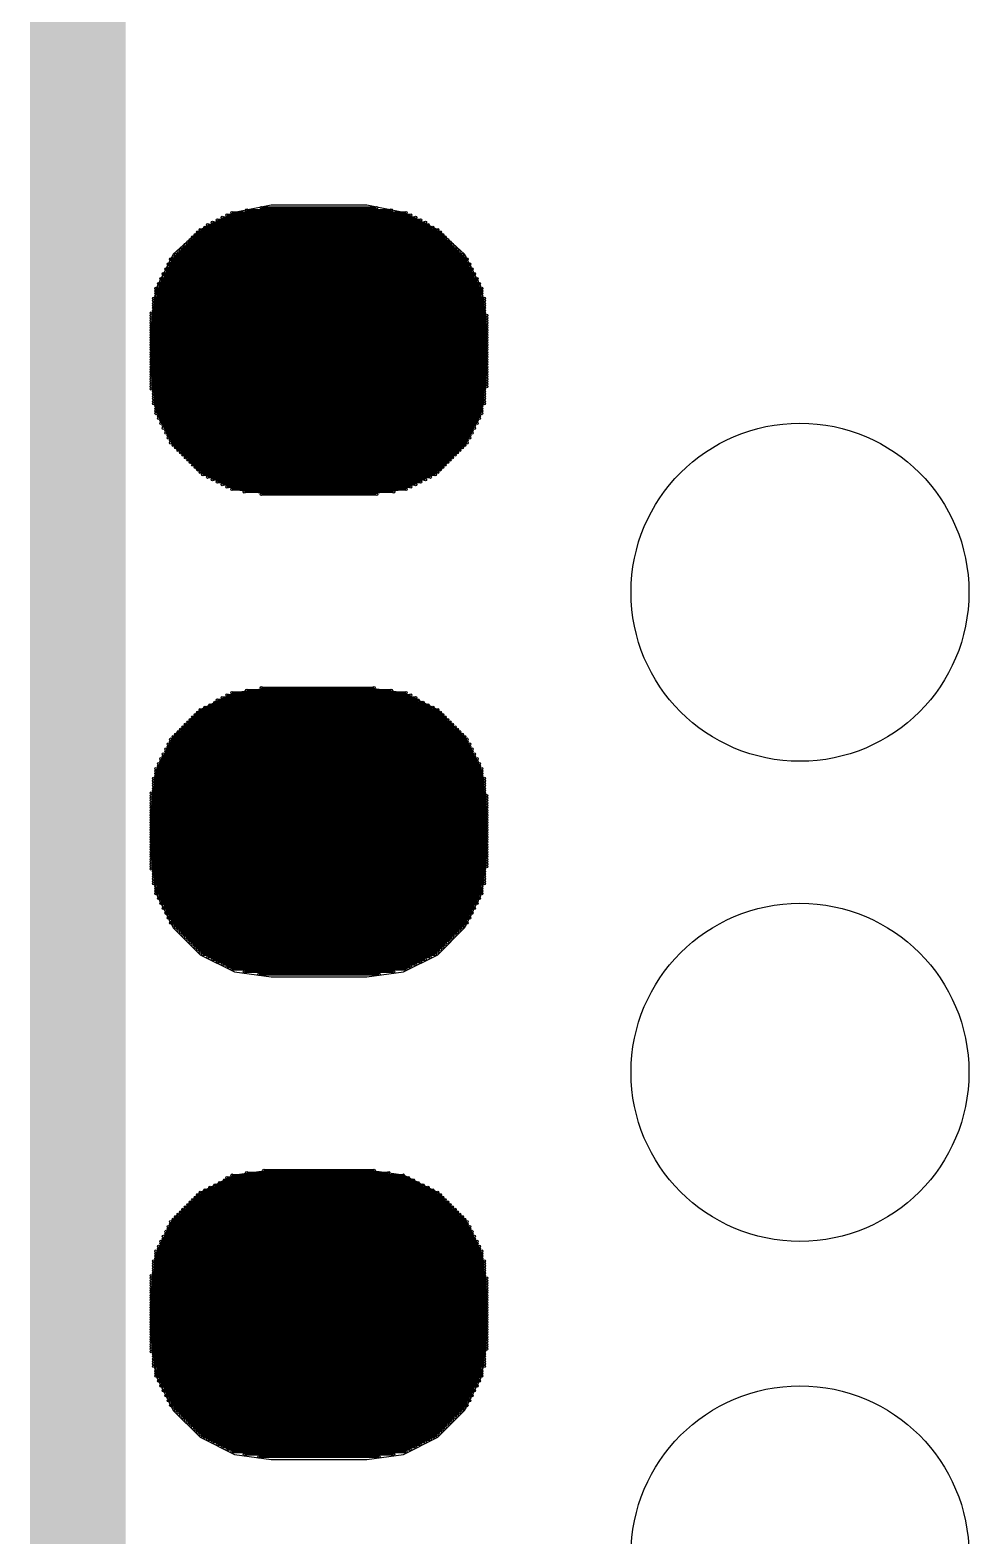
# Model space of a CAD drawing. Extents: x 0 to 126, y 0 to 22.
# Drawn here: x 10.547 to 11.521, y 10.558 to 12.12 of the extents above; entities that cross this region are included whole.
import ezdxf

# ---------------------------------------------------------------- set-up
doc = ezdxf.new("R2010")
doc.units = 0
doc.layers.get('0').update_dxf_attribs({"linetype": 'CONTINUOUS'})
doc.layers.add('SEEEDSTUDIOXIAONRF52840V1_1_GTO', color=10, linetype='CONTINUOUS')
doc.layers.add('SEEEDSTUDIOXIAONRF52840V1_1_GTS', color=9, linetype='CONTINUOUS')

# ---------------------------------------------------------------- blocks, each defined once
blk = doc.blocks.new('ROUND_54')
blk.add_circle((0, 0), 0.1753)
blk = doc.blocks.new('ROUND_2')
blk.add_circle((0, 0), 0)
blk = doc.blocks.new('ROUND_1')
blk.add_circle((0, 0), 0.00127)

msp = doc.modelspace()

# ---------------------------------------------------------------- linework, layer by layer
at = {"layer": 'SEEEDSTUDIOXIAONRF52840V1_1_GTO', "const_width": 0.09906}
msp.add_lwpolyline([(10.59688, 6.03758), (10.59688, 13.03782)], dxfattribs=at)
at = {"layer": 'SEEEDSTUDIOXIAONRF52840V1_1_GTS'}
for points in [[(10.75944, 11.93038), (10.72388, 11.9126)], [(10.79754, 11.938), (10.75944, 11.93038)], [(10.8966, 11.938), (10.79754, 11.938)], [(10.9347, 11.93038), (10.8966, 11.938)], [(10.97026, 11.9126), (10.9347, 11.93038)], [(10.72388, 11.9126), (10.69594, 11.8872)], [(10.9982, 11.8872), (10.97026, 11.9126)], [(10.69594, 11.8872), (10.67816, 11.85164)], [(11.01598, 11.85164), (10.9982, 11.8872)], [(10.67816, 11.85164), (10.67308, 11.81354)], [(11.02106, 11.81354), (11.01598, 11.85164)], [(10.67308, 11.81354), (10.67308, 11.76274)], [(11.02106, 11.76274), (11.02106, 11.81354)], [(10.67308, 11.76274), (10.67816, 11.72464)], [(11.01598, 11.72464), (11.02106, 11.76274)], [(10.67816, 11.72464), (10.69594, 11.68908)], [(10.9982, 11.68908), (11.01598, 11.72464)], [(10.69594, 11.68908), (10.72388, 11.66114)], [(10.97026, 11.66114), (10.9982, 11.68908)], [(10.72388, 11.66114), (10.75944, 11.64336)], [(10.9347, 11.64336), (10.97026, 11.66114)], [(10.75944, 11.64336), (10.79754, 11.63828)], [(10.79754, 11.63828), (10.8966, 11.63828)], [(10.8966, 11.63828), (10.9347, 11.64336)], [(10.75944, 11.43254), (10.72388, 11.41476)], [(10.79754, 11.43762), (10.75944, 11.43254)], [(10.8966, 11.43762), (10.79754, 11.43762)], [(10.9347, 11.43254), (10.8966, 11.43762)], [(10.97026, 11.41476), (10.9347, 11.43254)], [(10.72388, 11.41476), (10.69594, 11.38682)], [(10.9982, 11.38682), (10.97026, 11.41476)], [(10.69594, 11.38682), (10.67816, 11.35126)], [(11.01598, 11.35126), (10.9982, 11.38682)], [(10.67816, 11.35126), (10.67308, 11.31316)], [(11.02106, 11.31316), (11.01598, 11.35126)], [(10.67308, 11.31316), (10.67308, 11.26236)], [(11.02106, 11.26236), (11.02106, 11.31316)], [(10.67308, 11.26236), (10.67816, 11.22426)], [(11.01598, 11.22426), (11.02106, 11.26236)], [(10.67816, 11.22426), (10.69594, 11.1887)], [(10.9982, 11.1887), (11.01598, 11.22426)], [(10.69594, 11.1887), (10.72388, 11.16076)], [(10.97026, 11.16076), (10.9982, 11.1887)], [(10.72388, 11.16076), (10.75944, 11.14298)], [(10.9347, 11.14298), (10.97026, 11.16076)], [(10.75944, 11.14298), (10.79754, 11.1379)], [(10.79754, 11.1379), (10.8966, 11.1379)], [(10.8966, 11.1379), (10.9347, 11.14298)], [(10.75944, 10.93216), (10.72388, 10.91438)], [(10.79754, 10.93724), (10.75944, 10.93216)], [(10.8966, 10.93724), (10.79754, 10.93724)], [(10.9347, 10.93216), (10.8966, 10.93724)], [(10.97026, 10.91438), (10.9347, 10.93216)], [(10.72388, 10.91438), (10.69594, 10.88644)], [(10.9982, 10.88644), (10.97026, 10.91438)], [(10.69594, 10.88644), (10.67816, 10.85088)], [(11.01598, 10.85088), (10.9982, 10.88644)], [(10.67816, 10.85088), (10.67308, 10.81278)], [(11.02106, 10.81278), (11.01598, 10.85088)], [(10.67308, 10.81278), (10.67308, 10.76198)], [(11.02106, 10.76198), (11.02106, 10.81278)], [(10.67308, 10.76198), (10.67816, 10.72388)], [(11.01598, 10.72388), (11.02106, 10.76198)], [(10.67816, 10.72388), (10.69594, 10.68832)], [(10.9982, 10.68832), (11.01598, 10.72388)], [(10.69594, 10.68832), (10.72388, 10.66038)], [(10.97026, 10.66038), (10.9982, 10.68832)], [(10.72388, 10.66038), (10.75944, 10.6426)], [(10.9347, 10.6426), (10.97026, 10.66038)], [(10.75944, 10.6426), (10.79754, 10.63752)], [(10.79754, 10.63752), (10.8966, 10.63752)], [(10.8966, 10.63752), (10.9347, 10.6426)]]:
    msp.add_lwpolyline(points, dxfattribs=at)
at = {"layer": 'SEEEDSTUDIOXIAONRF52840V1_1_GTS', "const_width": 0.00254}
for points in [[(10.7569, 11.93038), (10.93724, 11.93038)], [(10.922, 11.93292), (10.77214, 11.93292)], [(10.78738, 11.93546), (10.90676, 11.93546)], [(10.72896, 11.91514), (10.96518, 11.91514)], [(10.9601, 11.91768), (10.7315, 11.91768)], [(10.73658, 11.92022), (10.95756, 11.92022)], [(10.95248, 11.92276), (10.74166, 11.92276)], [(10.74674, 11.9253), (10.9474, 11.9253)], [(10.94232, 11.92784), (10.75182, 11.92784)], [(10.9855, 11.89736), (10.70864, 11.89736)], [(10.71118, 11.8999), (10.98296, 11.8999)], [(10.98042, 11.90244), (10.71372, 11.90244)], [(10.71626, 11.90498), (10.97788, 11.90498)], [(10.97534, 11.90752), (10.7188, 11.90752)], [(10.72134, 11.91006), (10.9728, 11.91006)], [(10.97026, 11.9126), (10.72388, 11.9126)], [(11.00074, 11.88212), (10.6934, 11.88212)], [(10.69594, 11.88466), (10.9982, 11.88466)], [(10.99566, 11.8872), (10.69848, 11.8872)], [(10.70102, 11.88974), (10.99312, 11.88974)], [(10.99058, 11.89228), (10.70356, 11.89228)], [(10.7061, 11.89482), (10.98804, 11.89482)], [(11.00836, 11.86688), (10.68578, 11.86688)], [(11.00582, 11.87196), (10.68832, 11.87196)], [(10.68832, 11.86942), (11.00582, 11.86942)], [(11.00328, 11.87704), (10.69086, 11.87704)], [(10.69086, 11.8745), (11.00328, 11.8745)], [(10.6934, 11.87958), (11.00074, 11.87958)], [(11.01598, 11.85164), (10.67816, 11.85164)], [(11.01344, 11.85672), (10.6807, 11.85672)], [(10.6807, 11.85418), (11.01344, 11.85418)], [(11.0109, 11.8618), (10.68324, 11.8618)], [(10.68324, 11.85926), (11.0109, 11.85926)], [(10.68578, 11.86434), (11.00836, 11.86434)], [(11.01852, 11.84148), (10.67562, 11.84148)], [(10.67562, 11.83894), (11.01852, 11.83894)], [(11.01852, 11.8364), (10.67562, 11.8364)], [(10.67816, 11.8491), (11.01598, 11.8491)], [(11.01598, 11.84656), (10.67816, 11.84656)], [(10.67816, 11.84402), (11.01598, 11.84402)], [(11.01852, 11.82624), (10.67308, 11.82624)], [(10.67308, 11.8237), (11.02106, 11.8237)], [(11.02106, 11.82116), (10.67308, 11.82116)], [(10.67562, 11.83386), (11.01852, 11.83386)], [(11.01852, 11.83132), (10.67562, 11.83132)], [(10.67562, 11.82878), (11.01852, 11.82878)], [(10.67308, 11.81862), (11.02106, 11.81862)], [(11.02106, 11.81608), (10.67308, 11.81608)], [(10.67308, 11.81354), (11.02106, 11.81354)], [(11.02106, 11.811), (10.67308, 11.811)], [(10.67308, 11.80846), (11.02106, 11.80846)], [(11.02106, 11.80592), (10.67308, 11.80592)], [(10.67308, 11.80338), (11.02106, 11.80338)], [(11.02106, 11.80084), (10.67308, 11.80084)], [(10.67308, 11.7983), (11.02106, 11.7983)], [(11.02106, 11.79576), (10.67308, 11.79576)], [(10.67308, 11.79322), (11.02106, 11.79322)], [(11.02106, 11.79068), (10.67308, 11.79068)], [(10.67308, 11.78814), (11.02106, 11.78814)], [(11.02106, 11.7856), (10.67308, 11.7856)], [(10.67308, 11.78306), (11.02106, 11.78306)], [(11.02106, 11.78052), (10.67308, 11.78052)], [(10.67308, 11.77798), (11.02106, 11.77798)], [(11.02106, 11.77544), (10.67308, 11.77544)], [(10.67308, 11.7729), (11.02106, 11.7729)], [(11.02106, 11.77036), (10.67308, 11.77036)], [(10.67308, 11.76782), (11.02106, 11.76782)], [(11.02106, 11.76528), (10.67308, 11.76528)], [(10.67308, 11.76274), (11.02106, 11.76274)], [(11.02106, 11.7602), (10.67308, 11.7602)], [(10.67308, 11.75766), (11.02106, 11.75766)], [(11.02106, 11.75512), (10.67308, 11.75512)], [(10.67308, 11.75258), (11.02106, 11.75258)], [(11.02106, 11.75004), (10.67308, 11.75004)], [(10.67308, 11.7475), (11.01852, 11.7475)], [(11.01852, 11.74496), (10.67562, 11.74496)], [(10.67562, 11.74242), (11.01852, 11.74242)], [(11.01852, 11.73988), (10.67562, 11.73988)], [(10.67562, 11.73734), (11.01852, 11.73734)], [(11.01852, 11.7348), (10.67562, 11.7348)], [(10.67562, 11.73226), (11.01852, 11.73226)], [(11.01598, 11.72972), (10.67816, 11.72972)], [(10.67816, 11.72718), (11.01598, 11.72718)], [(11.01598, 11.72464), (10.67816, 11.72464)], [(10.67816, 11.7221), (11.01598, 11.7221)], [(11.01344, 11.71956), (10.6807, 11.71956)], [(10.6807, 11.71702), (11.01344, 11.71702)], [(11.0109, 11.71448), (10.68324, 11.71448)], [(10.68324, 11.71194), (11.0109, 11.71194)], [(11.00836, 11.7094), (10.68578, 11.7094)], [(10.68578, 11.70686), (11.00836, 11.70686)], [(11.00582, 11.70432), (10.68832, 11.70432)], [(10.68832, 11.70178), (11.00582, 11.70178)], [(11.00328, 11.69924), (10.69086, 11.69924)], [(10.69086, 11.6967), (11.00328, 11.6967)], [(11.00074, 11.69416), (10.6934, 11.69416)], [(10.6934, 11.69162), (11.00074, 11.69162)], [(10.9982, 11.68908), (10.69594, 11.68908)], [(10.69848, 11.68654), (10.99566, 11.68654)], [(10.99312, 11.684), (10.70102, 11.684)], [(10.70356, 11.68146), (10.99058, 11.68146)], [(10.98804, 11.67892), (10.7061, 11.67892)], [(10.70864, 11.67638), (10.9855, 11.67638)], [(10.98296, 11.67384), (10.71118, 11.67384)], [(10.71372, 11.6713), (10.98042, 11.6713)], [(10.97788, 11.66876), (10.71626, 11.66876)], [(10.7188, 11.66622), (10.97534, 11.66622)], [(10.9728, 11.66368), (10.72134, 11.66368)], [(10.72388, 11.66114), (10.97026, 11.66114)], [(10.96772, 11.6586), (10.72642, 11.6586)], [(10.7315, 11.65606), (10.96264, 11.65606)], [(10.95756, 11.65352), (10.73658, 11.65352)], [(10.74166, 11.65098), (10.95248, 11.65098)], [(10.9474, 11.64844), (10.74674, 11.64844)], [(10.75182, 11.6459), (10.94232, 11.6459)], [(10.93724, 11.64336), (10.7569, 11.64336)], [(10.7696, 11.64082), (10.92454, 11.64082)], [(10.90676, 11.63828), (10.78738, 11.63828)], [(10.94232, 11.43), (10.75182, 11.43)], [(10.7569, 11.43254), (10.93724, 11.43254)], [(10.922, 11.43508), (10.77214, 11.43508)], [(10.78738, 11.43762), (10.90422, 11.43762)], [(10.97026, 11.41476), (10.72388, 11.41476)], [(10.72896, 11.4173), (10.96518, 11.4173)], [(10.9601, 11.41984), (10.73404, 11.41984)], [(10.73912, 11.42238), (10.95502, 11.42238)], [(10.94994, 11.42492), (10.74166, 11.42492)], [(10.74674, 11.42746), (10.9474, 11.42746)], [(10.9855, 11.39952), (10.70864, 11.39952)], [(10.71118, 11.40206), (10.98296, 11.40206)], [(10.98042, 11.4046), (10.71372, 11.4046)], [(10.71626, 11.40714), (10.97788, 11.40714)], [(10.97534, 11.40968), (10.7188, 11.40968)], [(10.72134, 11.41222), (10.9728, 11.41222)], [(11.00074, 11.38428), (10.6934, 11.38428)], [(10.69594, 11.38682), (10.9982, 11.38682)], [(10.99566, 11.38936), (10.69848, 11.38936)], [(10.70102, 11.3919), (10.99312, 11.3919)], [(10.99058, 11.39444), (10.70356, 11.39444)], [(10.7061, 11.39698), (10.98804, 11.39698)], [(11.00836, 11.36904), (10.68578, 11.36904)], [(10.68578, 11.3665), (11.00836, 11.3665)], [(11.00582, 11.37412), (10.68832, 11.37412)], [(10.68832, 11.37158), (11.00582, 11.37158)], [(11.00328, 11.3792), (10.69086, 11.3792)], [(10.69086, 11.37666), (11.00328, 11.37666)], [(10.6934, 11.38174), (11.00074, 11.38174)], [(11.01598, 11.3538), (10.67816, 11.3538)], [(10.67816, 11.35126), (11.01598, 11.35126)], [(11.01344, 11.35888), (10.6807, 11.35888)], [(10.6807, 11.35634), (11.01344, 11.35634)], [(11.0109, 11.36396), (10.68324, 11.36396)], [(10.68324, 11.36142), (11.0109, 11.36142)], [(11.01852, 11.34364), (10.67562, 11.34364)], [(10.67562, 11.3411), (11.01852, 11.3411)], [(11.01852, 11.33856), (10.67562, 11.33856)], [(10.67562, 11.33602), (11.01852, 11.33602)], [(11.01598, 11.34872), (10.67816, 11.34872)], [(10.67816, 11.34618), (11.01598, 11.34618)], [(11.01852, 11.3284), (10.67308, 11.3284)], [(10.67308, 11.32586), (11.02106, 11.32586)], [(11.02106, 11.32332), (10.67308, 11.32332)], [(10.67308, 11.32078), (11.02106, 11.32078)], [(11.01852, 11.33348), (10.67562, 11.33348)], [(10.67562, 11.33094), (11.01852, 11.33094)], [(11.02106, 11.31824), (10.67308, 11.31824)], [(10.67308, 11.3157), (11.02106, 11.3157)], [(11.02106, 11.31316), (10.67308, 11.31316)], [(10.67308, 11.31062), (11.02106, 11.31062)], [(11.02106, 11.30808), (10.67308, 11.30808)], [(10.67308, 11.30554), (11.02106, 11.30554)], [(11.02106, 11.303), (10.67308, 11.303)], [(10.67308, 11.30046), (11.02106, 11.30046)], [(11.02106, 11.29792), (10.67308, 11.29792)], [(10.67308, 11.29538), (11.02106, 11.29538)], [(11.02106, 11.29284), (10.67308, 11.29284)], [(10.67308, 11.2903), (11.02106, 11.2903)], [(11.02106, 11.28776), (10.67308, 11.28776)], [(10.67308, 11.28522), (11.02106, 11.28522)], [(11.02106, 11.28268), (10.67308, 11.28268)], [(10.67308, 11.28014), (11.02106, 11.28014)], [(11.02106, 11.2776), (10.67308, 11.2776)], [(10.67308, 11.27506), (11.02106, 11.27506)], [(11.02106, 11.27252), (10.67308, 11.27252)], [(10.67308, 11.26998), (11.02106, 11.26998)], [(11.02106, 11.26744), (10.67308, 11.26744)], [(10.67308, 11.2649), (11.02106, 11.2649)], [(11.02106, 11.26236), (10.67308, 11.26236)], [(10.67308, 11.25982), (11.02106, 11.25982)], [(11.02106, 11.25728), (10.67308, 11.25728)], [(10.67308, 11.25474), (11.02106, 11.25474)], [(11.02106, 11.2522), (10.67308, 11.2522)], [(10.67308, 11.24966), (11.01852, 11.24966)], [(11.01852, 11.24712), (10.67562, 11.24712)], [(10.67562, 11.24458), (11.01852, 11.24458)], [(11.01852, 11.24204), (10.67562, 11.24204)], [(10.67562, 11.2395), (11.01852, 11.2395)], [(11.01852, 11.23696), (10.67562, 11.23696)], [(10.67562, 11.23442), (11.01852, 11.23442)], [(11.01598, 11.23188), (10.67816, 11.23188)], [(10.67816, 11.22934), (11.01598, 11.22934)], [(11.01598, 11.2268), (10.67816, 11.2268)], [(10.67816, 11.22426), (11.01598, 11.22426)], [(11.01344, 11.22172), (10.6807, 11.22172)], [(10.6807, 11.21918), (11.01344, 11.21918)], [(11.0109, 11.21664), (10.68324, 11.21664)], [(10.68324, 11.2141), (11.0109, 11.2141)], [(11.00836, 11.21156), (10.68578, 11.21156)], [(10.68578, 11.20902), (11.00836, 11.20902)], [(11.00582, 11.20648), (10.68832, 11.20648)], [(10.68832, 11.20394), (11.00582, 11.20394)], [(11.00328, 11.2014), (10.69086, 11.2014)], [(10.69086, 11.19886), (11.00328, 11.19886)], [(11.00074, 11.19632), (10.6934, 11.19632)], [(10.6934, 11.19378), (11.00074, 11.19378)], [(10.9982, 11.19124), (10.69594, 11.19124)], [(10.69848, 11.1887), (10.99566, 11.1887)], [(10.99312, 11.18616), (10.70102, 11.18616)], [(10.70356, 11.18362), (10.99058, 11.18362)], [(10.98804, 11.18108), (10.7061, 11.18108)], [(10.70864, 11.17854), (10.9855, 11.17854)], [(10.98296, 11.176), (10.71118, 11.176)], [(10.71372, 11.17346), (10.98042, 11.17346)], [(10.97788, 11.17092), (10.71626, 11.17092)], [(10.7188, 11.16838), (10.97534, 11.16838)], [(10.9728, 11.16584), (10.72134, 11.16584)], [(10.72388, 11.1633), (10.97026, 11.1633)], [(10.96772, 11.16076), (10.72642, 11.16076)], [(10.7315, 11.15822), (10.96264, 11.15822)], [(10.95756, 11.15568), (10.73658, 11.15568)], [(10.74166, 11.15314), (10.95248, 11.15314)], [(10.9474, 11.1506), (10.74674, 11.1506)], [(10.75182, 11.14806), (10.94232, 11.14806)], [(10.93724, 11.14552), (10.7569, 11.14552)], [(10.7696, 11.14298), (10.92454, 11.14298)], [(10.9093, 11.14044), (10.78484, 11.14044)], [(10.93978, 10.92962), (10.75182, 10.92962)], [(10.7569, 10.93216), (10.9347, 10.93216)], [(10.91946, 10.9347), (10.77214, 10.9347)], [(10.78992, 10.93724), (10.90422, 10.93724)], [(10.97026, 10.91438), (10.72388, 10.91438)], [(10.72896, 10.91692), (10.96518, 10.91692)], [(10.9601, 10.91946), (10.73404, 10.91946)], [(10.73912, 10.922), (10.95502, 10.922)], [(10.94994, 10.92454), (10.7442, 10.92454)], [(10.74928, 10.92708), (10.94486, 10.92708)], [(10.9855, 10.89914), (10.70864, 10.89914)], [(10.71118, 10.90168), (10.98296, 10.90168)], [(10.98042, 10.90422), (10.71372, 10.90422)], [(10.71626, 10.90676), (10.97788, 10.90676)], [(10.97534, 10.9093), (10.7188, 10.9093)], [(10.72134, 10.91184), (10.9728, 10.91184)], [(11.00074, 10.8839), (10.6934, 10.8839)], [(10.69594, 10.88644), (10.9982, 10.88644)], [(10.99566, 10.88898), (10.69848, 10.88898)], [(10.70102, 10.89152), (10.99312, 10.89152)], [(10.99058, 10.89406), (10.70356, 10.89406)], [(10.7061, 10.8966), (10.98804, 10.8966)], [(11.00836, 10.86866), (10.68578, 10.86866)], [(11.00582, 10.87374), (10.68832, 10.87374)], [(10.68832, 10.8712), (11.00582, 10.8712)], [(11.00328, 10.87882), (10.69086, 10.87882)], [(10.69086, 10.87628), (11.00328, 10.87628)], [(10.6934, 10.88136), (11.00074, 10.88136)], [(11.01598, 10.85342), (10.67816, 10.85342)], [(11.01344, 10.8585), (10.6807, 10.8585)], [(10.6807, 10.85596), (11.01344, 10.85596)], [(11.0109, 10.86358), (10.68324, 10.86358)], [(10.68324, 10.86104), (11.0109, 10.86104)], [(10.68578, 10.86612), (11.00836, 10.86612)], [(11.01852, 10.84326), (10.67562, 10.84326)], [(10.67562, 10.84072), (11.01852, 10.84072)], [(11.01852, 10.83818), (10.67562, 10.83818)], [(10.67562, 10.83564), (11.01852, 10.83564)], [(10.67816, 10.85088), (11.01598, 10.85088)], [(11.01598, 10.84834), (10.67816, 10.84834)], [(10.67816, 10.8458), (11.01598, 10.8458)], [(11.01852, 10.82802), (10.67308, 10.82802)], [(10.67308, 10.82548), (11.02106, 10.82548)], [(11.02106, 10.82294), (10.67308, 10.82294)], [(10.67308, 10.8204), (11.02106, 10.8204)], [(11.01852, 10.8331), (10.67562, 10.8331)], [(10.67562, 10.83056), (11.01852, 10.83056)], [(11.02106, 10.81786), (10.67308, 10.81786)], [(10.67308, 10.81532), (11.02106, 10.81532)], [(11.02106, 10.81278), (10.67308, 10.81278)], [(10.67308, 10.81024), (11.02106, 10.81024)], [(11.02106, 10.8077), (10.67308, 10.8077)], [(10.67308, 10.80516), (11.02106, 10.80516)], [(11.02106, 10.80262), (10.67308, 10.80262)], [(10.67308, 10.80008), (11.02106, 10.80008)], [(11.02106, 10.79754), (10.67308, 10.79754)], [(10.67308, 10.795), (11.02106, 10.795)], [(11.02106, 10.79246), (10.67308, 10.79246)], [(10.67308, 10.78992), (11.02106, 10.78992)], [(11.02106, 10.78738), (10.67308, 10.78738)], [(10.67308, 10.78484), (11.02106, 10.78484)], [(11.02106, 10.7823), (10.67308, 10.7823)], [(10.67308, 10.77976), (11.02106, 10.77976)], [(11.02106, 10.77722), (10.67308, 10.77722)], [(10.67308, 10.77468), (11.02106, 10.77468)], [(11.02106, 10.77214), (10.67308, 10.77214)], [(10.67308, 10.7696), (11.02106, 10.7696)], [(11.02106, 10.76706), (10.67308, 10.76706)], [(10.67308, 10.76452), (11.02106, 10.76452)], [(11.02106, 10.76198), (10.67308, 10.76198)], [(10.67308, 10.75944), (11.02106, 10.75944)], [(11.02106, 10.7569), (10.67308, 10.7569)], [(10.67308, 10.75436), (11.02106, 10.75436)], [(11.02106, 10.75182), (10.67308, 10.75182)], [(10.67308, 10.74928), (11.01852, 10.74928)], [(11.01852, 10.74674), (10.67562, 10.74674)], [(10.67562, 10.7442), (11.01852, 10.7442)], [(11.01852, 10.74166), (10.67562, 10.74166)], [(10.67562, 10.73912), (11.01852, 10.73912)], [(11.01852, 10.73658), (10.67562, 10.73658)], [(10.67562, 10.73404), (11.01852, 10.73404)], [(11.01598, 10.7315), (10.67816, 10.7315)], [(10.67816, 10.72896), (11.01598, 10.72896)], [(11.01598, 10.72642), (10.67816, 10.72642)], [(10.67816, 10.72388), (11.01598, 10.72388)], [(11.01344, 10.72134), (10.6807, 10.72134)], [(10.6807, 10.7188), (11.01344, 10.7188)], [(11.0109, 10.71626), (10.68324, 10.71626)], [(10.68324, 10.71372), (11.0109, 10.71372)], [(11.00836, 10.71118), (10.68578, 10.71118)], [(10.68578, 10.70864), (11.00836, 10.70864)], [(11.00582, 10.7061), (10.68832, 10.7061)], [(10.68832, 10.70356), (11.00582, 10.70356)], [(11.00328, 10.70102), (10.69086, 10.70102)], [(10.69086, 10.69848), (11.00328, 10.69848)], [(11.00074, 10.69594), (10.6934, 10.69594)], [(10.6934, 10.6934), (11.00074, 10.6934)], [(10.9982, 10.69086), (10.69594, 10.69086)], [(10.69848, 10.68832), (10.99566, 10.68832)], [(10.99312, 10.68578), (10.70102, 10.68578)], [(10.70356, 10.68324), (10.99058, 10.68324)], [(10.98804, 10.6807), (10.7061, 10.6807)], [(10.70864, 10.67816), (10.9855, 10.67816)], [(10.98296, 10.67562), (10.71118, 10.67562)], [(10.71372, 10.67308), (10.98042, 10.67308)], [(10.97788, 10.67054), (10.71626, 10.67054)], [(10.7188, 10.668), (10.97534, 10.668)], [(10.9728, 10.66546), (10.72134, 10.66546)], [(10.72388, 10.66292), (10.97026, 10.66292)], [(10.96772, 10.66038), (10.72642, 10.66038)], [(10.7315, 10.65784), (10.96264, 10.65784)], [(10.95756, 10.6553), (10.73658, 10.6553)], [(10.74166, 10.65276), (10.95248, 10.65276)], [(10.9474, 10.65022), (10.74674, 10.65022)], [(10.75182, 10.64768), (10.94232, 10.64768)], [(10.93724, 10.64514), (10.7569, 10.64514)], [(10.7696, 10.6426), (10.92454, 10.6426)], [(10.9093, 10.64006), (10.78484, 10.64006)]]:
    msp.add_lwpolyline(points, dxfattribs=at)

# ---------------------------------------------------------------- block references
at = {"layer": 'SEEEDSTUDIOXIAONRF52840V1_1_GTS'}
for name, p in [('ROUND_2', (10.8966, 11.938)), ('ROUND_2', (10.79754, 11.938)), ('ROUND_2', (10.9347, 11.93038)), ('ROUND_2', (10.75944, 11.93038)), ('ROUND_1', (10.7569, 11.93038)), ('ROUND_1', (10.77214, 11.93292)), ('ROUND_1', (10.78738, 11.93546)), ('ROUND_1', (10.90676, 11.93546)), ('ROUND_1', (10.922, 11.93292)), ('ROUND_1', (10.93724, 11.93038)), ('ROUND_1', (10.72896, 11.91514)), ('ROUND_1', (10.7315, 11.91768)), ('ROUND_1', (10.73658, 11.92022)), ('ROUND_1', (10.74166, 11.92276)), ('ROUND_1', (10.74674, 11.9253)), ('ROUND_1', (10.75182, 11.92784)), ('ROUND_1', (10.94232, 11.92784)), ('ROUND_1', (10.9474, 11.9253)), ('ROUND_1', (10.95248, 11.92276)), ('ROUND_1', (10.95756, 11.92022)), ('ROUND_1', (10.9601, 11.91768)), ('ROUND_1', (10.96518, 11.91514)), ('ROUND_2', (10.97026, 11.9126)), ('ROUND_2', (10.72388, 11.9126)), ('ROUND_1', (10.70864, 11.89736)), ('ROUND_1', (10.71118, 11.8999)), ('ROUND_1', (10.71372, 11.90244)), ('ROUND_1', (10.71626, 11.90498)), ('ROUND_1', (10.7188, 11.90752)), ('ROUND_1', (10.72134, 11.91006)), ('ROUND_1', (10.72388, 11.9126)), ('ROUND_1', (10.97026, 11.9126)), ('ROUND_1', (10.9728, 11.91006)), ('ROUND_1', (10.97534, 11.90752)), ('ROUND_1', (10.97788, 11.90498)), ('ROUND_1', (10.98042, 11.90244)), ('ROUND_1', (10.98296, 11.8999)), ('ROUND_1', (10.9855, 11.89736)), ('ROUND_2', (10.9982, 11.8872)), ('ROUND_2', (10.69594, 11.8872)), ('ROUND_1', (10.6934, 11.88212)), ('ROUND_1', (10.69594, 11.88466)), ('ROUND_1', (10.69848, 11.8872)), ('ROUND_1', (10.70102, 11.88974)), ('ROUND_1', (10.70356, 11.89228)), ('ROUND_1', (10.7061, 11.89482)), ('ROUND_1', (10.98804, 11.89482)), ('ROUND_1', (10.99058, 11.89228)), ('ROUND_1', (10.99312, 11.88974)), ('ROUND_1', (10.99566, 11.8872)), ('ROUND_1', (10.9982, 11.88466)), ('ROUND_1', (11.00074, 11.88212)), ('ROUND_1', (10.68578, 11.86688)), ('ROUND_1', (10.68832, 11.87196)), ('ROUND_1', (10.68832, 11.86942)), ('ROUND_1', (10.69086, 11.87704)), ('ROUND_1', (10.69086, 11.8745)), ('ROUND_1', (10.6934, 11.87958)), ('ROUND_1', (11.00074, 11.87958)), ('ROUND_1', (11.00328, 11.87704)), ('ROUND_1', (11.00328, 11.8745)), ('ROUND_1', (11.00582, 11.87196)), ('ROUND_1', (11.00582, 11.86942)), ('ROUND_1', (11.00836, 11.86688)), ('ROUND_2', (11.01598, 11.85164)), ('ROUND_2', (10.67816, 11.85164)), ('ROUND_1', (10.67816, 11.85164)), ('ROUND_1', (10.6807, 11.85672)), ('ROUND_1', (10.6807, 11.85418)), ('ROUND_1', (10.68324, 11.8618)), ('ROUND_1', (10.68324, 11.85926)), ('ROUND_1', (10.68578, 11.86434)), ('ROUND_1', (11.00836, 11.86434)), ('ROUND_1', (11.0109, 11.8618)), ('ROUND_1', (11.0109, 11.85926)), ('ROUND_1', (11.01344, 11.85672)), ('ROUND_1', (11.01344, 11.85418)), ('ROUND_1', (11.01598, 11.85164)), ('ROUND_1', (10.67562, 11.84148)), ('ROUND_1', (10.67562, 11.83894)), ('ROUND_1', (10.67562, 11.8364)), ('ROUND_1', (10.67816, 11.8491)), ('ROUND_1', (10.67816, 11.84656)), ('ROUND_1', (10.67816, 11.84402)), ('ROUND_1', (11.01598, 11.8491)), ('ROUND_1', (11.01598, 11.84656)), ('ROUND_1', (11.01598, 11.84402)), ('ROUND_1', (11.01852, 11.84148)), ('ROUND_1', (11.01852, 11.83894)), ('ROUND_1', (11.01852, 11.8364)), ('ROUND_1', (10.67308, 11.82624)), ('ROUND_1', (10.67308, 11.8237)), ('ROUND_1', (10.67308, 11.82116)), ('ROUND_1', (10.67562, 11.83386)), ('ROUND_1', (10.67562, 11.83132)), ('ROUND_1', (10.67562, 11.82878)), ('ROUND_1', (11.01852, 11.83386)), ('ROUND_1', (11.01852, 11.83132)), ('ROUND_1', (11.01852, 11.82878)), ('ROUND_1', (11.01852, 11.82624)), ('ROUND_1', (11.02106, 11.8237)), ('ROUND_1', (11.02106, 11.82116)), ('ROUND_2', (11.02106, 11.81354)), ('ROUND_2', (10.67308, 11.81354)), ('ROUND_1', (10.67308, 11.81862)), ('ROUND_1', (10.67308, 11.81608)), ('ROUND_1', (10.67308, 11.81354)), ('ROUND_1', (10.67308, 11.811)), ('ROUND_1', (10.67308, 11.80846)), ('ROUND_1', (10.67308, 11.80592)), ('ROUND_1', (11.02106, 11.81862)), ('ROUND_1', (11.02106, 11.81608)), ('ROUND_1', (11.02106, 11.81354)), ('ROUND_1', (11.02106, 11.811)), ('ROUND_1', (11.02106, 11.80846)), ('ROUND_1', (11.02106, 11.80592)), ('ROUND_1', (10.67308, 11.80338)), ('ROUND_1', (10.67308, 11.80084)), ('ROUND_1', (10.67308, 11.7983)), ('ROUND_1', (10.67308, 11.79576)), ('ROUND_1', (10.67308, 11.79322)), ('ROUND_1', (10.67308, 11.79068)), ('ROUND_1', (10.67308, 11.78814)), ('ROUND_1', (11.02106, 11.80338)), ('ROUND_1', (11.02106, 11.80084)), ('ROUND_1', (11.02106, 11.7983)), ('ROUND_1', (11.02106, 11.79576)), ('ROUND_1', (11.02106, 11.79322)), ('ROUND_1', (11.02106, 11.79068)), ('ROUND_1', (11.02106, 11.78814)), ('ROUND_1', (10.67308, 11.7856)), ('ROUND_1', (10.67308, 11.78306)), ('ROUND_1', (10.67308, 11.78052)), ('ROUND_1', (10.67308, 11.77798)), ('ROUND_1', (10.67308, 11.77544)), ('ROUND_1', (10.67308, 11.7729)), ('ROUND_1', (11.02106, 11.7856)), ('ROUND_1', (11.02106, 11.78306)), ('ROUND_1', (11.02106, 11.78052)), ('ROUND_1', (11.02106, 11.77798)), ('ROUND_1', (11.02106, 11.77544)), ('ROUND_1', (11.02106, 11.7729)), ('ROUND_2', (11.02106, 11.76274)), ('ROUND_2', (10.67308, 11.76274)), ('ROUND_1', (10.67308, 11.77036)), ('ROUND_1', (10.67308, 11.76782)), ('ROUND_1', (10.67308, 11.76528)), ('ROUND_1', (10.67308, 11.76274)), ('ROUND_1', (10.67308, 11.7602)), ('ROUND_1', (10.67308, 11.75766)), ('ROUND_1', (11.02106, 11.77036)), ('ROUND_1', (11.02106, 11.76782)), ('ROUND_1', (11.02106, 11.76528)), ('ROUND_1', (11.02106, 11.76274)), ('ROUND_1', (11.02106, 11.7602)), ('ROUND_1', (11.02106, 11.75766)), ('ROUND_1', (10.67308, 11.75512)), ('ROUND_1', (10.67308, 11.75258)), ('ROUND_1', (10.67308, 11.75004)), ('ROUND_1', (10.67308, 11.7475)), ('ROUND_1', (10.67562, 11.74496)), ('ROUND_1', (10.67562, 11.74242)), ('ROUND_1', (11.01852, 11.7475)), ('ROUND_1', (11.01852, 11.74496)), ('ROUND_1', (11.01852, 11.74242)), ('ROUND_1', (11.02106, 11.75512)), ('ROUND_1', (11.02106, 11.75258)), ('ROUND_1', (11.02106, 11.75004)), ('ROUND_1', (10.67562, 11.73988)), ('ROUND_1', (10.67562, 11.73734)), ('ROUND_1', (10.67562, 11.7348)), ('ROUND_1', (10.67562, 11.73226)), ('ROUND_1', (10.67816, 11.72972)), ('ROUND_1', (10.67816, 11.72718)), ('ROUND_1', (11.01598, 11.72972)), ('ROUND_1', (11.01598, 11.72718)), ('ROUND_1', (11.01852, 11.73988)), ('ROUND_1', (11.01852, 11.73734)), ('ROUND_1', (11.01852, 11.7348)), ('ROUND_1', (11.01852, 11.73226)), ('ROUND_2', (11.01598, 11.72464)), ('ROUND_2', (10.67816, 11.72464)), ('ROUND_1', (10.67816, 11.72464)), ('ROUND_1', (10.67816, 11.7221)), ('ROUND_1', (10.6807, 11.71956)), ('ROUND_1', (10.6807, 11.71702)), ('ROUND_1', (10.68324, 11.71448)), ('ROUND_1', (10.68324, 11.71194)), ('ROUND_1', (11.0109, 11.71448)), ('ROUND_1', (11.0109, 11.71194)), ('ROUND_1', (11.01344, 11.71956)), ('ROUND_1', (11.01344, 11.71702)), ('ROUND_1', (11.01598, 11.72464)), ('ROUND_1', (11.01598, 11.7221)), ('ROUND_54', (11.34618, 11.53668)), ('ROUND_1', (10.68578, 11.7094)), ('ROUND_1', (10.68578, 11.70686)), ('ROUND_1', (10.68832, 11.70432)), ('ROUND_1', (10.68832, 11.70178)), ('ROUND_1', (10.69086, 11.69924)), ('ROUND_1', (10.69086, 11.6967)), ('ROUND_1', (10.6934, 11.69416)), ('ROUND_1', (11.00074, 11.69416)), ('ROUND_1', (11.00328, 11.69924)), ('ROUND_1', (11.00328, 11.6967)), ('ROUND_1', (11.00582, 11.70432)), ('ROUND_1', (11.00582, 11.70178)), ('ROUND_1', (11.00836, 11.7094)), ('ROUND_1', (11.00836, 11.70686)), ('ROUND_2', (10.9982, 11.68908)), ('ROUND_2', (10.69594, 11.68908)), ('ROUND_1', (10.6934, 11.69162)), ('ROUND_1', (10.69594, 11.68908)), ('ROUND_1', (10.69848, 11.68654)), ('ROUND_1', (10.70102, 11.684)), ('ROUND_1', (10.70356, 11.68146)), ('ROUND_1', (10.7061, 11.67892)), ('ROUND_1', (10.98804, 11.67892)), ('ROUND_1', (10.99058, 11.68146)), ('ROUND_1', (10.99312, 11.684)), ('ROUND_1', (10.99566, 11.68654)), ('ROUND_1', (10.9982, 11.68908)), ('ROUND_1', (11.00074, 11.69162)), ('ROUND_1', (10.70864, 11.67638)), ('ROUND_1', (10.71118, 11.67384)), ('ROUND_1', (10.71372, 11.6713)), ('ROUND_1', (10.71626, 11.66876)), ('ROUND_1', (10.7188, 11.66622)), ('ROUND_1', (10.72134, 11.66368)), ('ROUND_1', (10.9728, 11.66368)), ('ROUND_1', (10.97534, 11.66622)), ('ROUND_1', (10.97788, 11.66876)), ('ROUND_1', (10.98042, 11.6713)), ('ROUND_1', (10.98296, 11.67384)), ('ROUND_1', (10.9855, 11.67638)), ('ROUND_2', (10.97026, 11.66114)), ('ROUND_2', (10.72388, 11.66114)), ('ROUND_1', (10.72388, 11.66114)), ('ROUND_1', (10.72642, 11.6586)), ('ROUND_1', (10.7315, 11.65606)), ('ROUND_1', (10.73658, 11.65352)), ('ROUND_1', (10.74166, 11.65098)), ('ROUND_1', (10.74674, 11.64844)), ('ROUND_1', (10.9474, 11.64844)), ('ROUND_1', (10.95248, 11.65098)), ('ROUND_1', (10.95756, 11.65352)), ('ROUND_1', (10.96264, 11.65606)), ('ROUND_1', (10.96772, 11.6586)), ('ROUND_1', (10.97026, 11.66114)), ('ROUND_2', (10.9347, 11.64336)), ('ROUND_2', (10.75944, 11.64336)), ('ROUND_2', (10.8966, 11.63828)), ('ROUND_2', (10.79754, 11.63828)), ('ROUND_2', (10.8966, 11.63828)), ('ROUND_1', (10.75182, 11.6459)), ('ROUND_1', (10.7569, 11.64336)), ('ROUND_1', (10.7696, 11.64082)), ('ROUND_1', (10.78738, 11.63828)), ('ROUND_1', (10.90676, 11.63828)), ('ROUND_1', (10.92454, 11.64082)), ('ROUND_1', (10.93724, 11.64336)), ('ROUND_1', (10.94232, 11.6459)), ('ROUND_2', (10.8966, 11.43762)), ('ROUND_2', (10.79754, 11.43762)), ('ROUND_2', (10.9347, 11.43254)), ('ROUND_2', (10.75944, 11.43254)), ('ROUND_1', (10.75182, 11.43)), ('ROUND_1', (10.7569, 11.43254)), ('ROUND_1', (10.77214, 11.43508)), ('ROUND_1', (10.78738, 11.43762)), ('ROUND_1', (10.90422, 11.43762)), ('ROUND_1', (10.922, 11.43508)), ('ROUND_1', (10.93724, 11.43254)), ('ROUND_1', (10.94232, 11.43)), ('ROUND_2', (10.97026, 11.41476)), ('ROUND_2', (10.72388, 11.41476)), ('ROUND_1', (10.72388, 11.41476)), ('ROUND_1', (10.72896, 11.4173)), ('ROUND_1', (10.73404, 11.41984)), ('ROUND_1', (10.73912, 11.42238)), ('ROUND_1', (10.74166, 11.42492)), ('ROUND_1', (10.74674, 11.42746)), ('ROUND_1', (10.9474, 11.42746)), ('ROUND_1', (10.94994, 11.42492)), ('ROUND_1', (10.95502, 11.42238)), ('ROUND_1', (10.9601, 11.41984)), ('ROUND_1', (10.96518, 11.4173)), ('ROUND_1', (10.97026, 11.41476)), ('ROUND_1', (10.70864, 11.39952)), ('ROUND_1', (10.71118, 11.40206)), ('ROUND_1', (10.71372, 11.4046)), ('ROUND_1', (10.71626, 11.40714)), ('ROUND_1', (10.7188, 11.40968)), ('ROUND_1', (10.72134, 11.41222)), ('ROUND_1', (10.9728, 11.41222)), ('ROUND_1', (10.97534, 11.40968)), ('ROUND_1', (10.97788, 11.40714)), ('ROUND_1', (10.98042, 11.4046)), ('ROUND_1', (10.98296, 11.40206)), ('ROUND_1', (10.9855, 11.39952)), ('ROUND_2', (10.9982, 11.38682)), ('ROUND_2', (10.69594, 11.38682)), ('ROUND_1', (10.6934, 11.38428)), ('ROUND_1', (10.69594, 11.38682)), ('ROUND_1', (10.69848, 11.38936)), ('ROUND_1', (10.70102, 11.3919)), ('ROUND_1', (10.70356, 11.39444)), ('ROUND_1', (10.7061, 11.39698)), ('ROUND_1', (10.98804, 11.39698)), ('ROUND_1', (10.99058, 11.39444)), ('ROUND_1', (10.99312, 11.3919)), ('ROUND_1', (10.99566, 11.38936)), ('ROUND_1', (10.9982, 11.38682)), ('ROUND_1', (11.00074, 11.38428)), ('ROUND_1', (10.68578, 11.36904)), ('ROUND_1', (10.68578, 11.3665)), ('ROUND_1', (10.68832, 11.37412)), ('ROUND_1', (10.68832, 11.37158)), ('ROUND_1', (10.69086, 11.3792)), ('ROUND_1', (10.69086, 11.37666)), ('ROUND_1', (10.6934, 11.38174)), ('ROUND_1', (11.00074, 11.38174)), ('ROUND_1', (11.00328, 11.3792)), ('ROUND_1', (11.00328, 11.37666)), ('ROUND_1', (11.00582, 11.37412)), ('ROUND_1', (11.00582, 11.37158)), ('ROUND_1', (11.00836, 11.36904)), ('ROUND_1', (11.00836, 11.3665)), ('ROUND_1', (10.67816, 11.3538)), ('ROUND_1', (10.67816, 11.35126)), ('ROUND_1', (10.6807, 11.35888)), ('ROUND_1', (10.6807, 11.35634)), ('ROUND_1', (10.68324, 11.36396)), ('ROUND_1', (10.68324, 11.36142)), ('ROUND_1', (11.0109, 11.36396)), ('ROUND_1', (11.0109, 11.36142)), ('ROUND_1', (11.01344, 11.35888)), ('ROUND_1', (11.01344, 11.35634)), ('ROUND_1', (11.01598, 11.3538)), ('ROUND_1', (11.01598, 11.35126)), ('ROUND_2', (11.01598, 11.35126)), ('ROUND_2', (10.67816, 11.35126)), ('ROUND_1', (10.67562, 11.34364)), ('ROUND_1', (10.67562, 11.3411)), ('ROUND_1', (10.67562, 11.33856)), ('ROUND_1', (10.67562, 11.33602)), ('ROUND_1', (10.67816, 11.34872)), ('ROUND_1', (10.67816, 11.34618)), ('ROUND_1', (11.01598, 11.34872)), ('ROUND_1', (11.01598, 11.34618)), ('ROUND_1', (11.01852, 11.34364)), ('ROUND_1', (11.01852, 11.3411)), ('ROUND_1', (11.01852, 11.33856)), ('ROUND_1', (11.01852, 11.33602)), ('ROUND_1', (10.67308, 11.3284)), ('ROUND_1', (10.67308, 11.32586)), ('ROUND_1', (10.67308, 11.32332)), ('ROUND_1', (10.67308, 11.32078)), ('ROUND_1', (10.67562, 11.33348)), ('ROUND_1', (10.67562, 11.33094)), ('ROUND_1', (11.01852, 11.33348)), ('ROUND_1', (11.01852, 11.33094)), ('ROUND_1', (11.01852, 11.3284)), ('ROUND_1', (11.02106, 11.32586)), ('ROUND_1', (11.02106, 11.32332)), ('ROUND_1', (11.02106, 11.32078)), ('ROUND_2', (11.02106, 11.31316)), ('ROUND_2', (10.67308, 11.31316)), ('ROUND_1', (10.67308, 11.31824)), ('ROUND_1', (10.67308, 11.3157)), ('ROUND_1', (10.67308, 11.31316)), ('ROUND_1', (10.67308, 11.31062)), ('ROUND_1', (10.67308, 11.30808)), ('ROUND_1', (10.67308, 11.30554)), ('ROUND_1', (11.02106, 11.31824)), ('ROUND_1', (11.02106, 11.3157)), ('ROUND_1', (11.02106, 11.31316)), ('ROUND_1', (11.02106, 11.31062)), ('ROUND_1', (11.02106, 11.30808)), ('ROUND_1', (11.02106, 11.30554)), ('ROUND_1', (10.67308, 11.303)), ('ROUND_1', (10.67308, 11.30046)), ('ROUND_1', (10.67308, 11.29792)), ('ROUND_1', (10.67308, 11.29538)), ('ROUND_1', (10.67308, 11.29284)), ('ROUND_1', (10.67308, 11.2903)), ('ROUND_1', (11.02106, 11.303)), ('ROUND_1', (11.02106, 11.30046)), ('ROUND_1', (11.02106, 11.29792)), ('ROUND_1', (11.02106, 11.29538)), ('ROUND_1', (11.02106, 11.29284)), ('ROUND_1', (11.02106, 11.2903)), ('ROUND_1', (10.67308, 11.28776)), ('ROUND_1', (10.67308, 11.28522)), ('ROUND_1', (10.67308, 11.28268)), ('ROUND_1', (10.67308, 11.28014)), ('ROUND_1', (10.67308, 11.2776)), ('ROUND_1', (10.67308, 11.27506)), ('ROUND_1', (10.67308, 11.27252)), ('ROUND_1', (11.02106, 11.28776)), ('ROUND_1', (11.02106, 11.28522)), ('ROUND_1', (11.02106, 11.28268)), ('ROUND_1', (11.02106, 11.28014)), ('ROUND_1', (11.02106, 11.2776)), ('ROUND_1', (11.02106, 11.27506)), ('ROUND_1', (11.02106, 11.27252)), ('ROUND_2', (11.02106, 11.26236)), ('ROUND_2', (10.67308, 11.26236)), ('ROUND_1', (10.67308, 11.26998)), ('ROUND_1', (10.67308, 11.26744)), ('ROUND_1', (10.67308, 11.2649)), ('ROUND_1', (10.67308, 11.26236)), ('ROUND_1', (10.67308, 11.25982)), ('ROUND_1', (10.67308, 11.25728)), ('ROUND_1', (11.02106, 11.26998)), ('ROUND_1', (11.02106, 11.26744)), ('ROUND_1', (11.02106, 11.2649)), ('ROUND_1', (11.02106, 11.26236)), ('ROUND_1', (11.02106, 11.25982)), ('ROUND_1', (11.02106, 11.25728)), ('ROUND_1', (10.67308, 11.25474)), ('ROUND_1', (10.67308, 11.2522)), ('ROUND_1', (10.67308, 11.24966)), ('ROUND_1', (10.67562, 11.24712)), ('ROUND_1', (10.67562, 11.24458)), ('ROUND_1', (10.67562, 11.24204)), ('ROUND_1', (11.01852, 11.24966)), ('ROUND_1', (11.01852, 11.24712)), ('ROUND_1', (11.01852, 11.24458)), ('ROUND_1', (11.01852, 11.24204)), ('ROUND_1', (11.02106, 11.25474)), ('ROUND_1', (11.02106, 11.2522)), ('ROUND_1', (10.67562, 11.2395)), ('ROUND_1', (10.67562, 11.23696)), ('ROUND_1', (10.67562, 11.23442)), ('ROUND_1', (10.67816, 11.23188)), ('ROUND_1', (10.67816, 11.22934)), ('ROUND_1', (10.67816, 11.2268)), ('ROUND_1', (11.01598, 11.23188)), ('ROUND_1', (11.01598, 11.22934)), ('ROUND_1', (11.01598, 11.2268)), ('ROUND_1', (11.01852, 11.2395)), ('ROUND_1', (11.01852, 11.23696)), ('ROUND_1', (11.01852, 11.23442)), ('ROUND_2', (11.01598, 11.22426)), ('ROUND_2', (10.67816, 11.22426)), ('ROUND_1', (10.67816, 11.22426)), ('ROUND_1', (10.6807, 11.22172)), ('ROUND_1', (10.6807, 11.21918)), ('ROUND_1', (10.68324, 11.21664)), ('ROUND_1', (10.68324, 11.2141)), ('ROUND_1', (10.68578, 11.21156)), ('ROUND_1', (11.00836, 11.21156)), ('ROUND_1', (11.0109, 11.21664)), ('ROUND_1', (11.0109, 11.2141)), ('ROUND_1', (11.01344, 11.22172)), ('ROUND_1', (11.01344, 11.21918)), ('ROUND_1', (11.01598, 11.22426)), ('ROUND_54', (11.34618, 11.03884)), ('ROUND_1', (10.68578, 11.20902)), ('ROUND_1', (10.68832, 11.20648)), ('ROUND_1', (10.68832, 11.20394)), ('ROUND_1', (10.69086, 11.2014)), ('ROUND_1', (10.69086, 11.19886)), ('ROUND_1', (10.6934, 11.19632)), ('ROUND_1', (11.00074, 11.19632)), ('ROUND_1', (11.00328, 11.2014)), ('ROUND_1', (11.00328, 11.19886)), ('ROUND_1', (11.00582, 11.20648)), ('ROUND_1', (11.00582, 11.20394)), ('ROUND_1', (11.00836, 11.20902)), ('ROUND_2', (10.9982, 11.1887)), ('ROUND_2', (10.69594, 11.1887)), ('ROUND_1', (10.6934, 11.19378)), ('ROUND_1', (10.69594, 11.19124)), ('ROUND_1', (10.69848, 11.1887)), ('ROUND_1', (10.70102, 11.18616)), ('ROUND_1', (10.70356, 11.18362)), ('ROUND_1', (10.7061, 11.18108)), ('ROUND_1', (10.98804, 11.18108)), ('ROUND_1', (10.99058, 11.18362)), ('ROUND_1', (10.99312, 11.18616)), ('ROUND_1', (10.99566, 11.1887)), ('ROUND_1', (10.9982, 11.19124)), ('ROUND_1', (11.00074, 11.19378)), ('ROUND_1', (10.70864, 11.17854)), ('ROUND_1', (10.71118, 11.176)), ('ROUND_1', (10.71372, 11.17346)), ('ROUND_1', (10.71626, 11.17092)), ('ROUND_1', (10.7188, 11.16838)), ('ROUND_1', (10.72134, 11.16584)), ('ROUND_1', (10.72388, 11.1633)), ('ROUND_1', (10.97026, 11.1633)), ('ROUND_1', (10.9728, 11.16584)), ('ROUND_1', (10.97534, 11.16838)), ('ROUND_1', (10.97788, 11.17092)), ('ROUND_1', (10.98042, 11.17346)), ('ROUND_1', (10.98296, 11.176)), ('ROUND_1', (10.9855, 11.17854)), ('ROUND_2', (10.97026, 11.16076)), ('ROUND_2', (10.72388, 11.16076)), ('ROUND_1', (10.72642, 11.16076)), ('ROUND_1', (10.7315, 11.15822)), ('ROUND_1', (10.73658, 11.15568)), ('ROUND_1', (10.74166, 11.15314)), ('ROUND_1', (10.74674, 11.1506)), ('ROUND_1', (10.75182, 11.14806)), ('ROUND_1', (10.94232, 11.14806)), ('ROUND_1', (10.9474, 11.1506)), ('ROUND_1', (10.95248, 11.15314)), ('ROUND_1', (10.95756, 11.15568)), ('ROUND_1', (10.96264, 11.15822)), ('ROUND_1', (10.96772, 11.16076)), ('ROUND_2', (10.9347, 11.14298)), ('ROUND_2', (10.75944, 11.14298)), ('ROUND_2', (10.8966, 11.1379)), ('ROUND_2', (10.79754, 11.1379)), ('ROUND_2', (10.8966, 11.1379)), ('ROUND_1', (10.7569, 11.14552)), ('ROUND_1', (10.7696, 11.14298)), ('ROUND_1', (10.78484, 11.14044)), ('ROUND_1', (10.9093, 11.14044)), ('ROUND_1', (10.92454, 11.14298)), ('ROUND_1', (10.93724, 11.14552)), ('ROUND_2', (10.8966, 10.93724)), ('ROUND_2', (10.79754, 10.93724)), ('ROUND_2', (10.9347, 10.93216)), ('ROUND_2', (10.75944, 10.93216)), ('ROUND_1', (10.75182, 10.92962)), ('ROUND_1', (10.7569, 10.93216)), ('ROUND_1', (10.77214, 10.9347)), ('ROUND_1', (10.78992, 10.93724)), ('ROUND_1', (10.90422, 10.93724)), ('ROUND_1', (10.91946, 10.9347)), ('ROUND_1', (10.9347, 10.93216)), ('ROUND_1', (10.93978, 10.92962)), ('ROUND_1', (10.72388, 10.91438)), ('ROUND_1', (10.72896, 10.91692)), ('ROUND_1', (10.73404, 10.91946)), ('ROUND_1', (10.73912, 10.922)), ('ROUND_1', (10.7442, 10.92454)), ('ROUND_1', (10.74928, 10.92708)), ('ROUND_1', (10.94486, 10.92708)), ('ROUND_1', (10.94994, 10.92454)), ('ROUND_1', (10.95502, 10.922)), ('ROUND_1', (10.9601, 10.91946)), ('ROUND_1', (10.96518, 10.91692)), ('ROUND_1', (10.97026, 10.91438)), ('ROUND_2', (10.97026, 10.91438)), ('ROUND_2', (10.72388, 10.91438)), ('ROUND_1', (10.70864, 10.89914)), ('ROUND_1', (10.71118, 10.90168)), ('ROUND_1', (10.71372, 10.90422)), ('ROUND_1', (10.71626, 10.90676)), ('ROUND_1', (10.7188, 10.9093)), ('ROUND_1', (10.72134, 10.91184)), ('ROUND_1', (10.9728, 10.91184)), ('ROUND_1', (10.97534, 10.9093)), ('ROUND_1', (10.97788, 10.90676)), ('ROUND_1', (10.98042, 10.90422)), ('ROUND_1', (10.98296, 10.90168)), ('ROUND_1', (10.9855, 10.89914)), ('ROUND_2', (10.9982, 10.88644)), ('ROUND_2', (10.69594, 10.88644)), ('ROUND_1', (10.6934, 10.8839)), ('ROUND_1', (10.69594, 10.88644)), ('ROUND_1', (10.69848, 10.88898)), ('ROUND_1', (10.70102, 10.89152)), ('ROUND_1', (10.70356, 10.89406)), ('ROUND_1', (10.7061, 10.8966)), ('ROUND_1', (10.98804, 10.8966)), ('ROUND_1', (10.99058, 10.89406)), ('ROUND_1', (10.99312, 10.89152)), ('ROUND_1', (10.99566, 10.88898)), ('ROUND_1', (10.9982, 10.88644)), ('ROUND_1', (11.00074, 10.8839)), ('ROUND_1', (10.68578, 10.86866)), ('ROUND_1', (10.68832, 10.87374)), ('ROUND_1', (10.68832, 10.8712)), ('ROUND_1', (10.69086, 10.87882)), ('ROUND_1', (10.69086, 10.87628)), ('ROUND_1', (10.6934, 10.88136)), ('ROUND_1', (11.00074, 10.88136)), ('ROUND_1', (11.00328, 10.87882)), ('ROUND_1', (11.00328, 10.87628)), ('ROUND_1', (11.00582, 10.87374)), ('ROUND_1', (11.00582, 10.8712)), ('ROUND_1', (11.00836, 10.86866)), ('ROUND_1', (10.67816, 10.85342)), ('ROUND_1', (10.6807, 10.8585)), ('ROUND_1', (10.6807, 10.85596)), ('ROUND_1', (10.68324, 10.86358)), ('ROUND_1', (10.68324, 10.86104)), ('ROUND_1', (10.68578, 10.86612)), ('ROUND_1', (11.00836, 10.86612)), ('ROUND_1', (11.0109, 10.86358)), ('ROUND_1', (11.0109, 10.86104)), ('ROUND_1', (11.01344, 10.8585)), ('ROUND_1', (11.01344, 10.85596)), ('ROUND_1', (11.01598, 10.85342)), ('ROUND_2', (11.01598, 10.85088)), ('ROUND_2', (10.67816, 10.85088)), ('ROUND_1', (10.67562, 10.84326)), ('ROUND_1', (10.67562, 10.84072)), ('ROUND_1', (10.67562, 10.83818)), ('ROUND_1', (10.67562, 10.83564)), ('ROUND_1', (10.67816, 10.85088)), ('ROUND_1', (10.67816, 10.84834)), ('ROUND_1', (10.67816, 10.8458)), ('ROUND_1', (11.01598, 10.85088)), ('ROUND_1', (11.01598, 10.84834)), ('ROUND_1', (11.01598, 10.8458)), ('ROUND_1', (11.01852, 10.84326)), ('ROUND_1', (11.01852, 10.84072)), ('ROUND_1', (11.01852, 10.83818)), ('ROUND_1', (11.01852, 10.83564)), ('ROUND_1', (10.67308, 10.82802)), ('ROUND_1', (10.67308, 10.82548)), ('ROUND_1', (10.67308, 10.82294)), ('ROUND_1', (10.67308, 10.8204)), ('ROUND_1', (10.67562, 10.8331)), ('ROUND_1', (10.67562, 10.83056)), ('ROUND_1', (11.01852, 10.8331)), ('ROUND_1', (11.01852, 10.83056)), ('ROUND_1', (11.01852, 10.82802)), ('ROUND_1', (11.02106, 10.82548)), ('ROUND_1', (11.02106, 10.82294)), ('ROUND_1', (11.02106, 10.8204)), ('ROUND_2', (11.02106, 10.81278)), ('ROUND_2', (10.67308, 10.81278)), ('ROUND_1', (10.67308, 10.81786)), ('ROUND_1', (10.67308, 10.81532)), ('ROUND_1', (10.67308, 10.81278)), ('ROUND_1', (10.67308, 10.81024)), ('ROUND_1', (10.67308, 10.8077)), ('ROUND_1', (10.67308, 10.80516)), ('ROUND_1', (11.02106, 10.81786)), ('ROUND_1', (11.02106, 10.81532)), ('ROUND_1', (11.02106, 10.81278)), ('ROUND_1', (11.02106, 10.81024)), ('ROUND_1', (11.02106, 10.8077)), ('ROUND_1', (11.02106, 10.80516)), ('ROUND_1', (10.67308, 10.80262)), ('ROUND_1', (10.67308, 10.80008)), ('ROUND_1', (10.67308, 10.79754)), ('ROUND_1', (10.67308, 10.795)), ('ROUND_1', (10.67308, 10.79246)), ('ROUND_1', (10.67308, 10.78992)), ('ROUND_1', (11.02106, 10.80262)), ('ROUND_1', (11.02106, 10.80008)), ('ROUND_1', (11.02106, 10.79754)), ('ROUND_1', (11.02106, 10.795)), ('ROUND_1', (11.02106, 10.79246)), ('ROUND_1', (11.02106, 10.78992)), ('ROUND_1', (10.67308, 10.78738)), ('ROUND_1', (10.67308, 10.78484)), ('ROUND_1', (10.67308, 10.7823)), ('ROUND_1', (10.67308, 10.77976)), ('ROUND_1', (10.67308, 10.77722)), ('ROUND_1', (10.67308, 10.77468)), ('ROUND_1', (11.02106, 10.78738)), ('ROUND_1', (11.02106, 10.78484)), ('ROUND_1', (11.02106, 10.7823)), ('ROUND_1', (11.02106, 10.77976)), ('ROUND_1', (11.02106, 10.77722)), ('ROUND_1', (11.02106, 10.77468)), ('ROUND_2', (11.02106, 10.76198)), ('ROUND_2', (10.67308, 10.76198)), ('ROUND_1', (10.67308, 10.77214)), ('ROUND_1', (10.67308, 10.7696)), ('ROUND_1', (10.67308, 10.76706)), ('ROUND_1', (10.67308, 10.76452)), ('ROUND_1', (10.67308, 10.76198)), ('ROUND_1', (10.67308, 10.75944)), ('ROUND_1', (11.02106, 10.77214)), ('ROUND_1', (11.02106, 10.7696)), ('ROUND_1', (11.02106, 10.76706)), ('ROUND_1', (11.02106, 10.76452)), ('ROUND_1', (11.02106, 10.76198)), ('ROUND_1', (11.02106, 10.75944)), ('ROUND_1', (10.67308, 10.7569)), ('ROUND_1', (10.67308, 10.75436)), ('ROUND_1', (10.67308, 10.75182)), ('ROUND_1', (10.67308, 10.74928)), ('ROUND_1', (10.67562, 10.74674)), ('ROUND_1', (10.67562, 10.7442)), ('ROUND_1', (10.67562, 10.74166)), ('ROUND_1', (11.01852, 10.74928)), ('ROUND_1', (11.01852, 10.74674)), ('ROUND_1', (11.01852, 10.7442)), ('ROUND_1', (11.01852, 10.74166)), ('ROUND_1', (11.02106, 10.7569)), ('ROUND_1', (11.02106, 10.75436)), ('ROUND_1', (11.02106, 10.75182)), ('ROUND_1', (10.67562, 10.73912)), ('ROUND_1', (10.67562, 10.73658)), ('ROUND_1', (10.67562, 10.73404)), ('ROUND_1', (10.67816, 10.7315)), ('ROUND_1', (10.67816, 10.72896)), ('ROUND_1', (10.67816, 10.72642)), ('ROUND_1', (11.01598, 10.7315)), ('ROUND_1', (11.01598, 10.72896)), ('ROUND_1', (11.01598, 10.72642)), ('ROUND_1', (11.01852, 10.73912)), ('ROUND_1', (11.01852, 10.73658)), ('ROUND_1', (11.01852, 10.73404)), ('ROUND_2', (11.01598, 10.72388)), ('ROUND_2', (10.67816, 10.72388)), ('ROUND_1', (10.67816, 10.72388)), ('ROUND_1', (10.6807, 10.72134)), ('ROUND_1', (10.6807, 10.7188)), ('ROUND_1', (10.68324, 10.71626)), ('ROUND_1', (10.68324, 10.71372)), ('ROUND_1', (10.68578, 10.71118)), ('ROUND_1', (11.00836, 10.71118)), ('ROUND_1', (11.0109, 10.71626)), ('ROUND_1', (11.0109, 10.71372)), ('ROUND_1', (11.01344, 10.72134)), ('ROUND_1', (11.01344, 10.7188)), ('ROUND_1', (11.01598, 10.72388)), ('ROUND_54', (11.34618, 10.53846)), ('ROUND_1', (10.68578, 10.70864)), ('ROUND_1', (10.68832, 10.7061)), ('ROUND_1', (10.68832, 10.70356)), ('ROUND_1', (10.69086, 10.70102)), ('ROUND_1', (10.69086, 10.69848)), ('ROUND_1', (10.6934, 10.69594)), ('ROUND_1', (11.00074, 10.69594)), ('ROUND_1', (11.00328, 10.70102)), ('ROUND_1', (11.00328, 10.69848)), ('ROUND_1', (11.00582, 10.7061)), ('ROUND_1', (11.00582, 10.70356)), ('ROUND_1', (11.00836, 10.70864)), ('ROUND_2', (10.9982, 10.68832)), ('ROUND_2', (10.69594, 10.68832)), ('ROUND_1', (10.6934, 10.6934)), ('ROUND_1', (10.69594, 10.69086)), ('ROUND_1', (10.69848, 10.68832)), ('ROUND_1', (10.70102, 10.68578)), ('ROUND_1', (10.70356, 10.68324)), ('ROUND_1', (10.7061, 10.6807)), ('ROUND_1', (10.98804, 10.6807)), ('ROUND_1', (10.99058, 10.68324)), ('ROUND_1', (10.99312, 10.68578)), ('ROUND_1', (10.99566, 10.68832)), ('ROUND_1', (10.9982, 10.69086)), ('ROUND_1', (11.00074, 10.6934)), ('ROUND_1', (10.70864, 10.67816)), ('ROUND_1', (10.71118, 10.67562)), ('ROUND_1', (10.71372, 10.67308)), ('ROUND_1', (10.71626, 10.67054)), ('ROUND_1', (10.7188, 10.668)), ('ROUND_1', (10.72134, 10.66546)), ('ROUND_1', (10.9728, 10.66546)), ('ROUND_1', (10.97534, 10.668)), ('ROUND_1', (10.97788, 10.67054)), ('ROUND_1', (10.98042, 10.67308)), ('ROUND_1', (10.98296, 10.67562)), ('ROUND_1', (10.9855, 10.67816)), ('ROUND_2', (10.97026, 10.66038)), ('ROUND_2', (10.72388, 10.66038)), ('ROUND_1', (10.72388, 10.66292)), ('ROUND_1', (10.72642, 10.66038)), ('ROUND_1', (10.7315, 10.65784)), ('ROUND_1', (10.73658, 10.6553)), ('ROUND_1', (10.74166, 10.65276)), ('ROUND_1', (10.74674, 10.65022)), ('ROUND_1', (10.9474, 10.65022)), ('ROUND_1', (10.95248, 10.65276)), ('ROUND_1', (10.95756, 10.6553)), ('ROUND_1', (10.96264, 10.65784)), ('ROUND_1', (10.96772, 10.66038)), ('ROUND_1', (10.97026, 10.66292)), ('ROUND_2', (10.9347, 10.6426)), ('ROUND_2', (10.75944, 10.6426)), ('ROUND_2', (10.8966, 10.63752)), ('ROUND_2', (10.79754, 10.63752)), ('ROUND_2', (10.8966, 10.63752)), ('ROUND_1', (10.75182, 10.64768)), ('ROUND_1', (10.7569, 10.64514)), ('ROUND_1', (10.7696, 10.6426)), ('ROUND_1', (10.78484, 10.64006)), ('ROUND_1', (10.9093, 10.64006)), ('ROUND_1', (10.92454, 10.6426)), ('ROUND_1', (10.93724, 10.64514)), ('ROUND_1', (10.94232, 10.64768))]:
    msp.add_blockref(name, p, dxfattribs=at)

doc.saveas('drawing.dxf')
